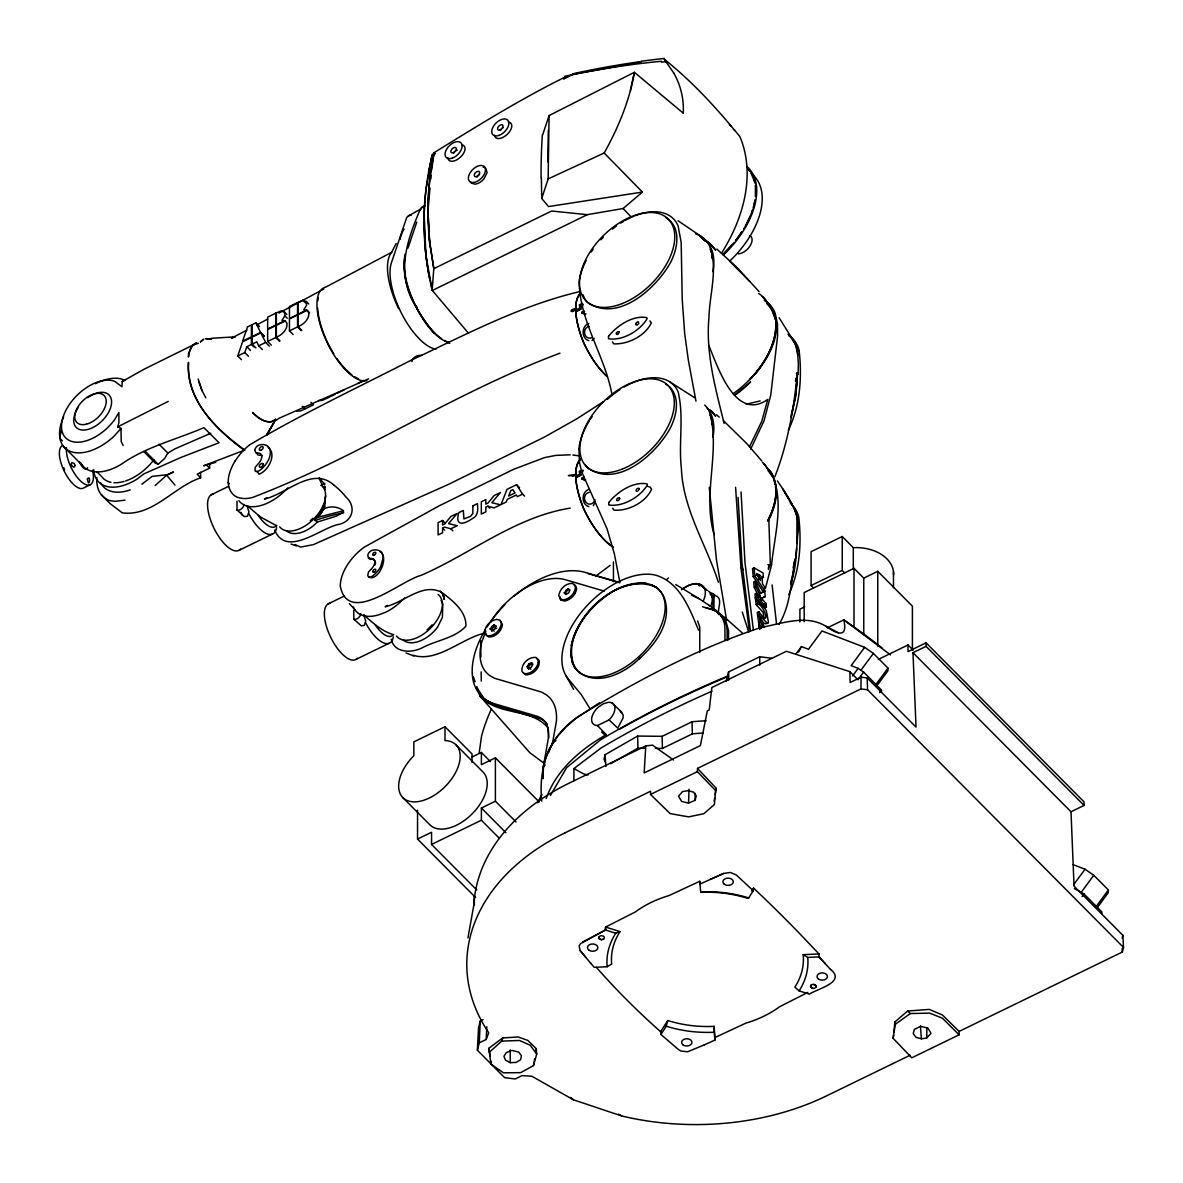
<?xml version="1.0" encoding="UTF-8"?>
<svg xmlns="http://www.w3.org/2000/svg" width="1183" height="1183" viewBox="0 0 1183 1183"><rect width="100%" height="100%" fill="white"/><g stroke="black" fill="none" stroke-linecap="round" stroke-linejoin="round"><path stroke-width="1.5" d="M452.882 530.842L450.841 528.786L444.586 527.1L442.605 528.062L442.605 532.779L438.08 534.967L438.08 522.664L442.605 520.49L444.645 522.546M442.605 520.49L442.605 525.001L444.719 523.98L450.841 516.498L457.229 513.407L448.579 523.596L457.229 525.71L450.841 528.786M741.061 491.995L744.994 562.694L753.364 629.814M548.173 178.884L604.173 153.006L642.428 192.075L548.483 206.567L541.725 198.463L548.173 178.884L549.075 115.579L634.369 72.311L683.242 113.154M573.873 780.824L573.932 768.58L600.934 748.07A945.882 661.8 0 0 1 711.959 691.227M704.358 1044.855L714.857 1040.123L714.133 1026.356A95.986 67.165 0 0 1 667.789 1020.515L660.602 1031.709L660.927 1034.489L678.451 1049.543L681.068 1051.066L687.634 1051.776L704.432 1044.826M751.723 890.976L753.586 888.093L763.212 897.276A1890.094 1322.402 0 0 1 797.815 931.686L819.006 953.942L818.976 956.884L830.584 969.528M580.897 309.221L576.816 311.218L575.781 310.242L575.825 306.515A53.486 21.812 64.1 0 1 577.718 297.391L580.335 293.34M580.897 475.196L576.816 477.193L575.781 476.217L575.825 472.49A53.398 21.767 64.1 0 1 577.718 463.352L580.335 459.315M565.075 832.802L650.635 791.19L650.502 794.444L670.169 813.608L688.639 816.876L703.855 813.697L714.384 804.544L715.597 790.584L697.379 771.641L697.512 768.388L860.943 688.935L861.076 677.179L867.198 677.948L916.026 727.101L912.98 652.705L926.067 646.347L926.067 642.827L908.012 651.611L908.012 644.972L878.333 659.404M468.542 333.325L432.165 290.279L425.939 255.277L424.179 214.227A556.735 397.725 -0.2 0 1 428.616 171.949L432.135 155.165L434.013 152.711C476.779 126.3 519.544 99.609 564.646 77.309M579.448 304.933L580.143 306.944L579.448 304.933L582.273 303.351M579.419 472.194L579.448 470.908L580.143 472.919L579.419 472.194L582.258 472.372M564.291 592.86L565.518 593.245L568.032 588.794L569.969 590.006L568.683 592.86L565.903 594.502L564.291 592.86L568.032 588.794M926.718 1037.979L931.006 1033.351L927.901 1028.086L920.611 1026.356L914.326 1029.373L913.261 1033.661L915.982 1037.328L921.35 1038.807L926.718 1037.979L926.925 1027.613M695.057 800.359L696.269 795.834L693.549 792.166L688.181 790.673L682.621 791.531L678.524 796.174L681.659 801.438L688.565 803.109L695.057 800.359L695.205 793.364M768.758 517.489L770.37 565.533M876.499 686.244L887.915 670.761L887.989 668.099L873.379 653.386L864.64 647.338L821.978 630.968L808.492 649.26L801.468 646.569L798.584 652.07M881.439 691.759L881.483 690.088L863.634 672.107L858.178 668.336L851.154 665.645L864.64 647.338M1101.846 913.631L1101.891 911.96L1084.027 893.993L1074.371 888.596M1073.099 864.64L1085.048 869.224L1093.772 875.272L1108.382 889.971L1108.308 892.647L1096.907 908.13M688.565 803.109L689.009 789.283M798.141 374.065L797.342 372.793L796.396 373.444L798.141 374.065L798.362 363.802L797.401 349.784L795.996 344.667A62.048 36.407 -44.8 0 0 788.07 334.375M548.306 130.352L547.847 162.041M590.731 963.287L580.158 950.585L579.108 945.986L580.365 943.797L605.474 930.001L605.578 927.073L635.389 911.93A98.928 69.206 0 0 1 669.031 895.575L699.7 881.305L700.04 884.026L723.745 873.409L730.488 872.492L736.344 875.006L753.275 890.725L748.647 897.927L747.094 898.193A95.986 67.165 0 0 0 700.75 892.366L699.7 881.305M796.898 543.485L796.913 516.38M541.696 801.172C538.309 766.85 549.075 735.93 578.546 716.351C636.129 681.186 696.876 648.639 761.142 627.419C781.963 623.648 805.845 614.199 825.601 626.073C837.46 634.532 847.96 638.347 843.775 619.862L827.316 627.862M582.628 942.038L605.474 930.001L605.578 927.073L620.025 931.612A95.986 67.165 0 0 0 611.685 964.041L607.16 966.733L594.221 967.339L590.642 963.184M325.576 497.082L325.621 495.825M713.911 610.177L714.044 594.857L715.02 595.463L713.319 593.925A8.784 5.161 -44.8 0 0 710.007 593.127M192.992 345.066L144.563 368.978L122.189 381.503L121.967 386.693L114.662 381.325A37.915 22.24 -44.8 0 0 70.625 402.738A37.915 22.24 -44.8 0 0 70.625 441.052A37.915 22.24 -44.8 0 0 114.662 419.64L118.877 412.556L118.906 422.568L117.723 426.856L121.006 428.438L121.213 441.614L123.165 445.547M910.171 1055.206L826.444 1095.916A228.984 160.208 0 0 1 621.696 1115.968L573.444 1099.806L531.862 1076.249L522.102 1075.598L515.167 1078.97L504.609 1077.639L477.385 1050.238L479.278 1042.844L486.228 1039.473L486.775 1026.711M479.278 1042.844L480.268 1020.944L483.034 1019.598M718.658 614.583C717.12 609.171 723.404 598.287 715.685 595.788M578.945 449.348L579.537 462.849L581.785 472.076L607.027 528.786L614.332 553.688L619.685 581.474M477.385 1050.238L478.538 1027.702L480.268 1020.944M797.579 374.39L795.375 397.384L790.776 417.244M673.511 759.959L652.513 745.157L645.77 745.896L644.173 772.913L700.395 745.586L707.33 710.835L709.209 709.918L711.87 687.53L786.414 651.271L849.867 671.633L857.512 679.323M419.758 210.574C406.39 241.539 396.379 273.362 414.42 304.208C422.686 319.558 432.52 336.918 449.732 343.247M700.75 892.366L700.78 891.908A100.511 70.315 0 0 1 748.647 897.927M796.529 548.513L795.641 558.406M797.238 380.645L795.656 396.231L791.575 415.144M248.962 512.121L247.01 505.585L260.452 516.956L276.778 525.873M365.754 621.297L363.802 614.761C372.157 622.524 383.174 632.21 393.821 634.665M893.978 1031.768L894.806 1022.008L907.598 1011.036L929.261 1009.395L942.378 1014.955L959.102 1031.413L959.102 1034.8L911.812 1057.794L893.047 1038.275L895.339 1024.256L894.806 1022.008M598.894 937.113L599.263 938.858L601.467 939.716L603.7 939.08L604.409 937.38A2.869 2.011 0 0 0 601.822 935.738A2.869 2.011 0 0 0 598.894 937.113L599.263 938.858L601.467 939.716M755.375 196.57L755.405 185.199M325.221 497.244C324.837 504.934 322.944 515.078 315.299 518.465L314.944 519.751L317.266 522.087L336.016 516.232L343.735 512.062M797.342 372.793C794.03 408.135 787.804 443.418 774.924 476.631M430.021 187.993L427.935 211.402L429.769 243.254L433.806 268.674L432.165 290.279L428.616 273.406A557.03 398.006 -0.2 0 1 425.229 248.149L424.046 223.143M430.878 178.899L431.233 175.261M431.751 169.805L434.013 152.711C427.728 183.646 426.309 215.617 430.213 246.951M815.989 987.036L815.619 985.276L813.416 984.433M257.11 452.793L257.569 454.849L262.375 455.603M594.236 338.353L592.032 340.541M640.461 657.556C624.373 674.192 592.432 689.408 574.509 667.404C561.57 640.225 586.014 610.65 606.968 595.315C622.495 583.189 654.051 574.228 664.151 597.519C672.802 621.031 655.929 644.217 638.997 658.975M795.508 381.34L795.863 378.176M753.275 890.725L753.586 888.093M325.266 500.971L324.172 508.808C330.161 505.644 338.087 506.561 343.454 510.731L317.724 517.37M794.813 564.528L795.434 559.929M479.115 753.379L481.585 735.93A156.57 91.86 -44.8 0 1 491.226 709.386M534.701 1058.874L533.503 1065.587L520.727 1072.641L503.47 1072.818L490.93 1064.094L488.786 1048.345L502.731 1037.949L518.124 1036.959L527.722 1040.36L536.224 1048.656L536.698 1054.053L533.503 1065.587M535.707 1052.057L536.224 1048.656M714.133 801.098L714.665 797.889M715.183 794.695L716.218 788.292L697.512 768.388M411.935 361.599L412.187 360.179A9.006 6.314 0 0 1 422.08 355.358M548.675 752.595L552.609 742.347L556.35 721.689A67.904 39.838 -44.8 0 0 555.345 708.055A64.858 38.048 -44.8 0 0 546.28 694.805L541.77 692.159L494.287 678.199L489.88 675.611A62.196 36.496 -44.8 0 1 481.658 642.295L485.873 631.086M435.403 153.553L432.135 155.165L426.072 188.91A555.921 397.177 -0.1 0 0 428.63 273.406M467.95 937.942L473.806 905.217A222.108 155.402 0 0 1 569.008 783.22L645.77 745.896M405.044 254.079C399.898 283.018 416.416 311.632 434.191 333.222M490.93 1064.094L491.433 1061.284M400.135 239.306L400.194 239.055A70.921 28.954 64 0 1 400.312 238.256M755.065 200.09L753.083 208.282M428.601 171.949L432.135 155.165M893.047 1038.275L893.697 1035.021M768.432 569.422L769.364 564.853L771.538 564.942L765.445 588.291M771.538 564.942C774.584 534.82 784.861 501.045 771.316 472.431A69.871 41.73 -43.2 0 0 768.078 469.015M325.221 489.259L324.172 486.139L325.517 487.145M630.421 90.559L634.369 72.311C629.519 100.821 618.236 127.882 604.173 153.006M792.166 577.304L793.527 571.463M531.566 662.791L531.803 663.959L527.189 666.724L528.402 668.691L527.189 666.724L529.067 663.678L531.566 662.791L532.882 664.018L531.271 667.242L528.49 668.306L530.93 669.194M706.133 720.802A159.247 111.424 0 0 0 692.04 721.793L662.155 736.329L637.652 736.063L605.09 754.695L604.025 759.235L605.415 762.325M374.922 565.134C376.667 561.866 373.961 557.873 370.235 559.426L369.037 558.568A9.775 5.116 -37.7 0 1 368.919 557.77M560.165 599.116L563.67 599.885C569.718 598.702 574.864 593.555 575.485 587.36L574.672 584.949L572.439 583.411C565.592 583.13 559.5 589.208 558.775 595.862L561.038 600.077L564.72 601.053C570.664 599.751 575.692 594.798 576.609 588.72L575.751 586.029L573.799 584.535M793.187 567.559L795.035 558.908C791.235 581.09 790.762 604.75 778.961 624.565M571.345 645.519C579.655 612.809 610.798 581.799 646.095 583.293M726.155 681.364L728.595 671.885L759.737 656.742L771.597 658.236M1122.135 938.178L1122.874 935.339L1074.046 886.171L1070.999 811.775L912.98 652.705M959.102 1031.413L1122.312 952.049L1123.51 947.435L1122.874 935.339M528.402 668.691L529.067 663.678M660.927 1034.489L666.236 1026.208L667.789 1020.515M715.597 790.584L716.218 788.292M790.865 581.74L791.723 578.783M790.717 584.047C796.263 568.18 796.396 551.204 797.741 534.627C801.453 514.014 788.1 497.097 777.408 480.919M768.344 568.106L769.364 564.853M546.191 798.466C556.276 769.97 580.661 749.15 606.317 734.673L597.445 725.563A14.226 8.34 -44.8 0 1 591.604 719.16A14.226 8.34 -44.8 0 1 598.332 707.123L603.286 703.841L608.21 702.318A14.226 8.34 -44.8 0 1 614.938 707.818A14.226 8.34 -44.8 0 1 609.097 719.9L597.445 725.563M489.363 1052.249L501.71 1041.099L502.731 1037.949M542.657 134.847L549.075 115.579M408.002 248.031L416.771 222.093M241.45 359.706L237.753 355.994L242.604 341.739L251.432 337.451L251.461 344.445L253.916 346.93M237.753 355.994L244.792 352.564L246.803 346.708L251.461 344.445M751.782 212.319L752.595 209.997M401.333 234.663L402.797 231.291M486.228 1039.473L488.727 1032.759A228.866 160.134 0 0 1 565.104 832.832M544.742 762.843L543.426 766.259L547.98 740.277A44.732 26.248 -44.8 0 0 536.417 716.04L494.701 703.826A82.322 48.296 -44.8 0 1 485.207 629.918M750.214 216.193L745.822 225.317M491.433 626.413L496.328 626.325L493.858 624.861L493.829 626.413L491.344 629.312L491.758 631.219L494.509 628.927L495.795 626.088L493.858 624.861L490.117 628.927L494.287 631.13M788.307 430.257C800.211 405.784 802.133 377.436 799.146 350.745M788.78 594.62C799.93 570.694 801.675 543.189 798.791 517.282A61.176 35.963 -44.6 0 0 791.693 504.845M768.004 520.461C773.283 509.932 776.965 498.102 775.501 486.213M750.658 449.156L764.026 420.808L770.769 395.033L777.615 335.898L777.482 324.172L775.22 313.436A69.886 41.73 -43.2 0 0 765.564 301.103M768.299 520.801C773.963 510.124 777.719 497.821 775.841 485.651M749.431 446.849L761.778 421.296L767.782 399.44C735.382 422.168 717.711 366.789 708.735 345.199M398.553 308.467A54.344 22.152 64.1 0 1 391.632 252.334L396.157 243.491M595.315 502.213L593.319 505.629M267.24 434.383L274.338 421.769L266.53 435.226M766.776 623.426C763.626 625.851 760.565 617.023 757.712 616.077L757.209 612.41L758.791 611.641C771.301 629.4 764.795 605.696 757.8 603.892L757.357 600.195L755.774 600.964L754.976 594.029L756.543 593.274L760.048 596.957L758.48 597.711M721.571 253.118C742.968 219.136 756.1 175.35 739.922 136.651C717.016 108.54 692.617 81.79 664.166 59.15L673.866 73.169M266.693 434.945L275.772 419.329M550.465 795.42L566.642 767.634L600.683 739.73A946.282 662.081 0 0 1 728.314 675.774M210.825 433.244L174.64 449.008L167.838 453.089L164.6 458.531L158.138 464.283L155.091 462.967L143.72 451.536M766.747 303.587C788.928 326.242 768.107 361.392 749.83 379.61C764.218 364.438 776.359 344.578 775.767 322.989M284.423 312.046L284.822 315.802L281.938 320.416L284.837 320.652L276.334 324.778L276.334 312.904L280.977 310.966L284.423 312.046L286.863 314.501M403.211 230.552L404.157 229.132M707.523 590.613L700.676 584.535L699.73 585.836L698.621 585.422L699.582 584.121L706.428 590.184M795.804 654.243L801.468 646.569M852.514 676.011L858.178 668.336M860.928 670.273L873.379 653.386M857.971 679.796L863.634 672.107M875.538 684.987L887.989 668.099M879.605 692.646L881.483 690.088M1073.632 884.707L1085.048 869.224M1081.321 892.159L1093.772 875.272M1082.149 896.551L1084.027 893.993M1095.931 906.858L1108.382 889.971M711.604 596.173L713.319 593.925M711.989 597.533L714.281 594.546M215.75 462.316L203.713 465.762L244.289 450.22C216.045 429.606 186.263 400.135 188.511 362.353C185.435 400.416 216.829 429.769 244.822 450.191M754.724 374.449L760.462 367.381M811.183 985.069L810.459 986.681L813.002 988.396A2.854 1.996 0 0 0 815.738 987.421A2.854 1.996 0 0 0 815.619 985.276M733.83 242.855L722.857 254.537M572.291 311.706L576.801 309.251L575.722 308.172A54.152 22.078 64.1 0 1 580.365 293.118M121.006 428.438L113.982 436.305A45.605 26.751 -44.8 0 1 70.507 451.462A45.605 26.751 -44.8 0 1 63.616 416.978M174.966 485.104L166.729 475.241L173.457 471.973L167.187 474.738L155.15 485.518M559.943 353.199C453.695 392.8 358.553 457.17 252.541 497.466A39.63 23.276 -44.9 0 1 239.35 497.836C230.478 496.017 227.195 485.577 228.423 478.494A39.571 23.216 -44.8 0 1 231.972 466.827A39.483 23.142 -44.8 0 1 235.24 460.867M275.609 419.211C268.186 426.22 258.027 417.939 252.571 412.438C259.092 419.788 270.168 425.776 278.981 418.294L368.564 378.841M642.428 192.075L623.071 208.533L587.256 214.67L551.603 211.018L433.806 268.674L429.385 239.705L427.935 210.633A554.842 396.29 0.9 0 1 434.131 152.725M667.108 579.108L668.454 577.94M610.132 565.356L596.099 575.899M141.901 484.202L152.045 476.394L167.187 474.738M249.672 444.823C301.517 414.139 356.275 388.29 409.939 360.83C465.008 335.026 519.529 305.879 579.005 291.772M273.391 421L275.121 419.728M196.615 342.819L192.178 345.998L188.467 353.776L188.452 356.985L189.31 352.164A53.205 21.693 64.1 0 1 195.727 343.174M895.339 1024.256L910.319 1013.55L929.675 1013.121L942.407 1018.208L959.102 1034.8M734.406 395.092L750.614 381.858A68.865 40.399 -44.8 0 1 736.477 394.22M603.537 401.599L576.579 418.974L544.417 437.074L448.475 484.394L313.391 544.638L300.6 547.078L295.025 544.55M321.066 485.385L324.793 483.329M599.426 702.865L576.121 718.258L566.258 726.761L557.149 736.728L548.897 749.519L544.698 760.181L542.938 769.896L542.879 778.71L543.544 765.859L545.2 765.061M610.635 763.73L637.948 748.174L644.927 748.248M584.387 480.357C587.877 478.642 582.997 482.102 584.121 478.302L582.213 479.396L582.051 478.065L583.973 476.971M582.524 312.563L584.55 311.587L583.973 310.996L582.051 312.09L582.213 313.421L584.121 312.327L584.55 314.545L585.955 313.865M408.519 215.883L421.444 208.652M575.781 310.242L580.957 307.343L581.016 308.748L575.825 311.661A53.486 21.812 64.1 0 0 583.899 343.055A53.442 21.797 64.1 0 0 606.953 376.371M575.781 476.217L580.957 473.318L581.016 474.723L575.825 477.636A53.486 21.812 64.1 0 0 583.899 509.03A53.457 21.797 64.1 0 0 607.53 542.864L613.149 547.182M683.36 588.409L689.127 585.201L694.732 583.722L699.582 584.121A21.59 12.658 -44.8 0 0 681.512 589.799M246.907 330.175L231.454 338.161L235.24 336.83L210.988 338.323M256.519 325.044L267.728 319.055M278.937 313.051L323.787 289.066M267.062 497.629L264.401 499.034C286.39 494.331 311.913 465.984 333.517 484.749M391.632 252.334L325.488 287.232A51.268 20.91 64.1 0 0 325.488 339.033A51.268 20.91 64.1 0 0 366.863 380.675M276.334 337.229C281.865 334.922 287.395 330.013 287.07 323.536L285.31 320.948L276.334 325.325L276.334 337.229L280.031 340.941M298.131 326.626C303.676 324.334 309.059 319.454 308.911 313.022L307.136 310.33L298.131 314.708L298.131 326.626L301.828 330.338M563.788 78.817L572.616 74.307L641.334 61.974M563.788 78.832L572.616 74.307M807.826 992.404L779.493 1006.792A98.928 69.206 0 0 1 745.867 1023.132L715.183 1037.417L714.857 1040.108L714.133 1026.356M168.223 401.407L117.723 426.856M588.809 323.447C581.371 325.813 581.119 338.442 588.823 340.674M588.809 489.422C581.371 491.788 581.119 504.416 588.823 506.649M60.022 438.449L60.762 430.508L60.022 438.449L62.344 440.786M432.268 290.515L587.256 214.67M272.194 534.154L239.084 550.287M388.985 643.33L355.876 659.463M264.415 336.519L260.807 332.881L252.127 337.111L252.127 344.105L255.824 347.817M200.607 472.313L200.607 477.843C173.694 486.79 152.858 516.734 122.337 512.875L110.3 503.751L101.472 494.878M211.328 494.745L228.659 486.302M572.72 475.995L575.988 474.413L568.372 475.596L575.988 475.773L575.988 474.413M328.12 603.921L344.031 596.173M764.425 627.005L759.456 616.594L757.889 617.363L759.634 629.164M759.678 629.371L758.628 622.524L760.211 621.755L759.456 616.594M259.55 326.567L255.868 322.855L252.127 324.674L252.127 336.534L260.556 332.438L264.164 336.076M252.127 344.105L256.815 341.828L258.663 345.82L262.345 349.547M258.663 345.82L265.672 342.419L269.354 346.131M267.654 341.458L275.757 337.51L275.757 325.606L267.654 329.554L267.654 341.458L271.351 345.17M289.451 330.856L297.554 326.907L297.554 314.989L289.451 318.937L289.451 330.856L293.147 334.567M90.115 484.823L83.106 488.224A23.704 9.671 64.1 0 1 64.03 470.73A23.704 9.671 64.1 0 1 62.669 445.473M327.099 398.183L335.188 394.25M337.17 393.288L344.194 389.872M358.065 383.129L363.684 380.394M209.657 464.209L209.657 468.113L197.206 474.176L200.607 477.843M580.143 305.628L583.101 304.194M580.143 471.603L583.101 470.169M761.867 578.088L763.434 577.334L763.065 572.986L754.059 567.884L752.506 568.639L753.201 576.535L763.109 591.559L760.447 593.363M753.201 576.535L754.769 575.781L754.059 567.884M444.985 726.732L413.843 741.874L413.843 755.715A37.457 21.974 -44.8 0 0 405.902 799.9A37.457 21.974 -44.8 0 0 452.926 777.039A37.457 21.974 -44.8 0 0 444.985 740.573L444.985 726.732L472.047 753.97L472.047 762.414M756.218 574.849L758.377 576.077L759.93 575.308L760.403 580.587L756.691 573.474L759.93 575.308M893.564 575.042A37.457 26.203 0 0 0 853.298 547.67L842.237 536.535L811.094 551.692L811.094 585.555L813.52 588.01M755.272 581.223L753.719 581.977L754.251 587.241L758.288 595.981L759.841 595.212L755.819 586.487L755.272 581.223L760.654 593.26L764.706 591.293L765.253 596.572L760.639 598.583L765.253 596.572M754.251 587.241L755.819 586.487M763.109 591.559L764.662 590.805L764.248 586.487L762.532 583.84L761.867 576.417L763.434 577.334M763.153 592.062L764.706 591.293M764.248 618.65L763.094 612.395L756.218 604.661L755.405 597.726L756.987 596.957L756.543 593.274M760.832 600.225L762.384 599.456L762.207 597.814M756.218 604.661L757.8 603.892M764.425 604.099L765.978 603.345L762.384 599.456M765.978 603.345L766.407 607.042L764.839 607.811L755.405 597.726M811.094 585.555L842.237 570.413L842.237 536.535M863.753 634.739L863.753 578.132L854.008 568.328L804.174 592.55L804.174 621.77M757.712 616.077L759.279 615.308L758.791 611.641M472.047 757.016L481.392 752.477L490.413 761.556M804.573 606.909L799.9 609.171L799.9 621.962M863.753 578.132L877.771 571.315L912.404 606.169L912.404 649.999M539.271 802.015L495.396 757.845L481.392 764.662L481.392 752.477M552.609 742.347L555.921 740.735M475.61 897.527L417.54 839.072L431.558 832.255L431.558 844.44L476.719 889.912M499.448 838.407L481.392 820.218L481.392 808.019L495.396 801.202L495.396 757.845M431.558 844.44L481.392 820.218M655.412 748.366L662.406 748.44L692.351 733.874A158.404 110.832 0 0 1 703.308 733.046M861.076 677.179L850.133 682.502L849.867 671.633M650.502 794.444L697.379 771.641M602.694 939.568L603.7 939.08M1070.999 811.775L1084.072 805.416L1084.072 801.897L926.067 642.827M519.529 487.692L516.572 484.719L507.049 489.318L501.06 504.505L506.28 501.991L507.344 499.315L516.291 494.997L517.341 496.638L522.561 494.124L524.527 496.106M487.825 506.191L485.829 507.152L485.829 511.869L481.318 514.058L481.318 501.769L485.829 499.581L485.829 504.091L487.958 503.071L494.08 495.588L500.468 492.512L491.817 502.701L500.468 504.801L494.08 507.891L487.825 506.191L489.836 508.202M326.508 398.464L322.323 400.372L318.464 400.549M710.229 879.413L723.7 873.424M122.189 381.503L124.925 380.305L123.461 379.639A45.605 26.751 -44.8 0 0 95.498 383.706M484.616 633.127C461.503 638.376 437.207 662.953 413.03 655.205M575.722 308.172L571.478 309.976L571.005 311.262L575.722 309.532L576.801 310.611M302.937 300.334L298.131 302.301L298.131 314.19L306.619 310.064L303.735 309.813L306.574 305.391L306.308 301.561L302.937 300.334L305.406 302.818M605.474 930.001L615.766 933.239L620.025 931.612M193.908 344.756L198.404 343.233M494.509 628.927L496.771 628.188M746.266 404.231L760.211 400.919M125.058 500.158L114.943 501.341L109.442 500.542A52.806 30.98 -44.8 0 1 96.843 477.444M661.386 62.152L665.925 61.723M570.206 508.143C515.684 516.749 470.878 553.733 421 575.396C400.904 580.335 348.157 626.739 340.275 585.984A39.409 23.128 -44.8 0 1 364.349 547.078L439.396 505.733L513.599 469.311L544.55 457.599L555.98 455.366L570.176 454.804M296.652 411.152L300.526 410.959L304.711 409.067L302.257 406.597M830.466 969.38C846.762 982.186 816.566 989.032 809.409 994.134L799.116 990.896L794.858 987.095A95.986 67.165 0 0 0 803.198 954.681L819.006 953.942M803.198 954.681L807.723 957.417L818.976 956.884L825.231 963.657M510.257 1062.674L516.069 1062.423L520.579 1059.761L521.452 1055.754L518.745 1052.086L512.017 1050.445L506.309 1052.589L503.928 1056.315L505.585 1060.219L510.257 1062.674L510.213 1049.912M501.71 1041.099L519.5 1040.493L530.25 1045.24L536.698 1054.053M565.607 590.347L568.003 590.347M767.871 564.675L771.346 564.705M211.668 338.929L205.398 338.663L211.328 338.915M582.79 304.977L582.036 304.948L582.775 305.865M582.79 470.952L582.036 470.923L582.775 471.84M579.419 306.22L582.258 306.397M572.927 455.011L578.443 455.766M860.943 688.935L867.538 689.763L1123.51 947.435M606.317 734.673L604.202 734.392L601.57 731.981M811.849 988.145L813.15 988.411M587.744 573.489L619.404 582.642M705.586 607.574L714.384 610.117L724.839 617.511L742.673 633.289M500.158 620.38L496.623 619.36C490.146 620.572 483.965 626.65 484.897 633.585L487.396 635.848C494.302 636.395 500.305 630.228 501.355 623.692L500.158 620.38L502.405 624.506C501.681 631.16 495.603 637.208 488.771 636.972L486.538 635.478L485.681 633.112M619.981 582.613L584.875 572.335A82.322 48.296 -44.8 0 0 514.058 596.202M702.48 606.761L711.264 609.334A50.085 29.383 -44.8 0 1 724.957 629.326L724.957 640.136M604.217 591.116L565.193 579.685A62.196 36.496 -44.8 0 0 490.516 622.154M496.86 706L484.512 699.197A82.322 48.296 -44.8 0 0 496.86 706L538.576 718.214A44.732 26.248 -44.8 0 1 547.492 724.425M647.707 486.376L650.147 487.145L651.596 489.171C645.888 502.302 628.188 511.322 614.021 510.154L612.676 508.158M490.117 628.927L491.344 629.312M413.887 656.062L406.05 652.957M291.122 544.047L296.415 545.954M691.537 595.241L699.508 598.938L710.658 606.406A22.181 13.013 -44.8 0 0 708.661 591.249M710.332 594.546L713.733 597.119L712.831 596.424L713.009 608.787L714.399 609.984M379.684 551.396C389.754 556.956 378.53 581.045 369.214 577.334A9.76 6.654 -46.2 0 1 369.066 576.653M268.127 447.322C277.384 454.331 267.935 471.292 259.018 474.191L257.036 471.1M825.601 626.073L838.348 632.683M651.286 584.668L655.781 587.005A57.553 33.775 -44.8 0 1 644.469 651.108A57.553 33.775 -44.8 0 1 577.674 671.16L572.247 662.864L570.65 651.803M573.932 768.58L581.814 772.928A15.024 10.514 0 0 0 588.069 774.983M618.502 1114.135L621.696 1115.968M675.789 584.565L699.227 598.687M236.999 501.208L236.999 509.991L244.452 516.66L247.587 516.172L248.504 512.993A31.054 12.658 64.1 0 0 276.571 527.722M670.332 382.213L694.51 397.636M711.382 607.175L715.271 609.674A83.446 48.947 -44.8 0 1 718.436 613.829M656.683 587.685C617.023 567.825 556.054 628.543 575.175 668.351M678.051 220.777L701.667 236.792M708.868 605.252L710.658 606.406M620.321 711.427L623.116 714.783L623.071 718.051L617.748 728.107L609.097 719.9M476.749 686.554L480.076 696.225C497.88 716.129 531.404 707.715 547.818 727.649L548.631 737.748M544.224 763.39L529.821 752.699L480.076 696.225M881.986 647.87L873.084 640.979A878.082 586.576 -2.3 0 0 843.775 619.862L890.503 654.894M729.275 124.792L731.39 126.507M701.356 237.724L705.127 240.874L701.696 237.872M587.936 468.128C618.177 488.727 656.284 453.74 670.362 428.039A57.553 33.789 -44.8 0 0 665.689 384.076M714.192 608.979L717.697 611.966A184.252 108.097 -44.8 0 1 720.965 615.19M570.694 1097.454L573.444 1099.806M649.911 320.948L651.33 322.885C645.297 335.809 627.848 344.637 613.696 343.839L612.41 341.917M716.499 414.76L719.264 417.126M716.839 249.066L737.157 267.683L759.102 291.624M741.253 567.751L743.442 569.659M536.609 658.369L539.197 660.632C540.232 668.084 532.912 675.049 525.651 674.872L523.049 672.609M322.589 486.331L323.891 487.5M723.434 420.69L746.724 443.521L761.896 461.03M710.022 409.732L715.567 416.135M907.598 1011.036L910.319 1013.55M206.256 464.83L209.657 468.113M612.217 703.042L621.888 712.447M284.822 315.802L287.292 318.257M307.136 310.33L309.562 312.77M729.453 261.014L749.83 281.524M926.067 646.347L1084.072 805.416M842.237 570.413L844.662 572.868M584.55 314.545L584.121 312.327M908.012 644.972L913.187 650.177M584.121 478.302L584.55 480.52M297.554 326.907L301.236 330.634M275.757 337.51L279.439 341.222M442.605 528.062L444.645 530.117M310.937 402.368L313.391 404.852L305.303 408.786L302.833 406.301M246.803 346.708L250.5 350.419M244.792 352.564L248.474 356.29M353.791 610.384L353.791 619.182L361.288 625.851L364.379 625.363L365.296 622.169A31.054 12.658 64.1 0 0 393.348 636.912M159.01 444.187L167.838 453.089M456.135 744.979L483.196 772.218A37.457 21.974 -44.8 0 1 471.81 814.2A37.457 21.974 -44.8 0 1 429.887 824.832L402.826 797.593M495.396 801.202L516.054 821.993M145.509 451.581L158.138 464.283M481.392 808.019L505.91 832.699M97.05 471.943L101.871 476.808A39.823 23.364 -44.8 0 0 110.951 482.294M63.616 446.553L82.559 465.629M306.308 301.561L308.763 304.016M623.071 208.533L630.761 216.474M759.279 615.308L767.516 623.441A6.521 2.011 61.5 0 0 768.329 621.43L766.362 611.034A5.176 1.656 61.8 0 0 764.129 607.411L757.357 600.195M756.987 596.957L766.407 607.042M767.959 470.523L772.765 476.645M349.355 603.611L354.87 609.689M763.612 463.425L767.516 468.438L765.209 465.2A69.886 40.725 -48.8 0 0 762.458 462.435M711.648 411.107L713.748 413.503A73.213 43.032 -44.2 0 1 715.508 416.179M228.215 482.56L229.325 483.877M748.543 169.657L749.564 170.884M580.173 950.614L585.851 957.505M319.188 477.562L324.837 484.572M441.037 600.165L442.826 604.099L442.412 617.334L437.533 627.182A27.49 16.621 -45.8 0 1 403.255 640.062M440.283 590.997L442.368 593.762M715.567 250.16L710.022 243.757A69.871 41.094 -40.5 0 0 705.053 240.711M790.274 502.731L791.486 504.535M793.349 506.812L782.85 489.067L795.42 510.331M779.109 317.724L791.915 338.308M754.769 575.781L764.662 590.805M477.444 688.58L483.492 697.674M516.572 484.719L522.561 494.124M790.658 336.785L797.993 348.719M770.429 473.363L772.81 477.252M574.317 591.988L575.175 593.437M205.842 397.828L202.027 390.627L198.153 378.944M750.791 172.6L754.754 182.108M810.947 987.554L810.532 985.868A2.854 1.996 0 0 1 814.717 984.7M565.578 674.916L573.592 689.349M590.406 709.356L581.311 694.687L568.461 679.116A69.738 40.917 -44.8 0 1 582.347 611.005A69.738 40.917 -44.8 0 1 654.199 574.82C679.426 580.986 689.674 608.713 698.562 630.243M697.63 620.957L699.759 627.064L699.759 652.572M260.807 332.881L265.672 342.419M319.351 479.026L321.924 484.172M794.207 508.542L796.47 514.679M758.628 622.524L761.468 628.277M760.211 621.755L763.035 627.508M255.868 322.855L260.556 332.438M724.129 423.351C715.567 388.778 705.645 353.554 708.942 317.562C709.578 293.665 718.48 268.245 709.327 245.147A69.753 40.163 -46.4 0 0 695.826 233.938M773.401 478.139L775.457 484.143M795.996 344.667L797.446 348.098M710.303 414.849L711.53 418.161M559.825 596.676L561.038 600.077M274.663 530.028C286.123 557.725 319.972 528.668 337.525 524.661C352.15 522.442 357.222 507.152 345.924 497.023A68.51 39.394 16.9 0 0 333.473 484.779M198.981 382.079L202.027 390.627M710.406 248.933L711.515 252.142M742.244 612.025L748.75 632.033M391.233 639.219C394.323 653.637 412.512 653.149 422.923 647.426C436.956 640.136 455.115 638.11 465.925 626.132C466.442 611.33 452.749 600.698 442.043 592.579C422.834 581.903 403.64 602.827 385.14 606.79A41.213 23.409 -43.9 0 0 387.373 605.43M473.407 676.898L475.078 681.719M718.392 582.228C706.133 544.357 683.064 509.474 681.408 468.645C678.421 443.196 684.158 417.111 678.17 392.017A61.886 36.303 -44.8 0 0 667.552 380.586A61.708 36.2 -44.8 0 0 624.21 386.989M611.729 393.274C604.454 355.24 579.448 320.726 579.138 281.598A61.827 36.289 -44.8 0 1 586.132 260.541M710.318 415.351L711.16 418.309M724.839 617.511L728.551 630.805L728.551 639.826M323.891 507.625L324.172 508.808M443.255 595.153L444.261 599.323L442.93 593.762L444.261 599.323M774.421 481.437L775.146 484.616M775.323 319.41L772.011 309.813A68.037 39.911 -44.8 0 0 770.562 307.565M714.133 534.553C701.933 494.006 721.083 451.152 709.342 411.137A69.738 40.148 -46.4 0 0 704.669 405.118M711.841 419.64L712.462 422.597M710.983 248.741L713.157 259.432M488.786 1048.345L490.442 1056.434M695.974 401.155L688.358 360.238L684.706 333.739L682.221 299.373L681.171 242.441L678.125 225.938A61.915 36.318 -44.8 0 0 667.67 214.655A61.723 36.215 -44.8 0 0 638.021 214.685A61.827 36.289 -44.8 0 0 635.167 215.72M726.613 620.04L716.395 559.441L709.282 487.366M428.616 273.48L429.621 278.759M749.49 631.426L741.031 568.579L735.589 487.307M750.362 630.391L741.978 562.812L738.059 497.422M797.919 355.447L795.375 344.238A61.605 36.141 -44.8 0 0 792.595 339.388M776.566 624.077L772.07 584.934M712.255 255.484L712.698 259.092M711.634 253.975L712.21 258.604M582.213 313.421L582.051 312.09M582.213 479.396L582.051 478.065M759.841 595.212L760.048 596.957M758.377 576.077L758.687 579.581M920.478 1025.957L921.35 1038.807M605.09 754.695L605.873 766.51M1122.164 948.5L1122.312 952.049M867.198 677.948L867.538 689.763M692.04 721.793L692.351 733.874M637.652 736.063L637.948 748.174M662.155 736.329L662.406 748.44M541.37 178.367L541.71 197.827M480.638 640.624L480.904 657.186M481.141 671.914L481.289 681.127M613.415 561.895L613.489 581.622M893.476 571.685L893.476 587.729M877.771 571.315L877.771 646.184M854.008 568.328L854.008 626.753M853.298 547.67L853.298 569.067M759.737 656.742L759.737 665.216M728.595 671.885L728.595 680.358M727.116 640.521L727.116 631.5A50.085 29.383 -44.8 0 0 720.831 615.544M474.353 895.827L474.353 904.862M417.54 810.163L417.54 839.072M700.676 584.535A21.59 12.658 -44.8 0 1 703.116 601.26M721.985 616.313A184.252 108.097 -44.8 0 1 723.966 618.635M767.102 468.424A69.383 40.71 -44.8 0 1 767.545 521.008M707.168 408.091A69.383 40.71 -44.8 0 1 712.935 437.399M594.931 499.522A5.915 5.279 -88.4 0 1 589.164 504.121A5.915 5.279 -88.4 0 1 584.506 498.191A5.915 5.279 -88.4 0 1 589.311 492.365M358.597 378.752A50.174 20.451 64.1 0 1 354.649 376.726M351.839 374.789A50.174 20.451 64.1 0 1 336.948 358.612M333.754 353.747A50.174 20.451 64.1 0 1 317.621 307.935M317.769 300.852A50.174 20.451 64.1 0 1 318.257 297.879M80.695 462.79A45.605 26.751 -44.8 0 0 121.775 463.943C146.293 446.701 176.563 439.47 203.905 427.654L219.047 442.738L180.895 457.481L143.808 473.91L136.932 479.189A45.605 26.751 -44.8 0 1 93.679 469.769M130.189 489.91A45.605 26.751 -44.8 0 1 100.821 483.048M87.749 397.651A23.069 13.531 -44.8 0 1 111.557 402.959A23.069 13.531 -44.8 0 1 85.634 429.902A23.069 13.531 -44.8 0 1 78.167 407.603M153.908 459.758A39.823 23.364 -44.8 0 1 125.62 480.934M124.067 481.422A39.823 23.364 -44.8 0 1 113.908 482.694M64.607 469.725A2.543 1.035 64.1 0 1 63.823 467.714M92.57 470.272A23.704 9.671 64.1 0 1 81.346 481.732A23.704 9.671 64.1 0 1 66.499 447.558M87.586 467.684A8.059 3.283 64.1 0 1 84.126 468.527A8.059 3.283 64.1 0 1 79.498 461.858M750.037 235.713A11.534 6.758 -44.8 0 1 750.037 245.975A11.534 6.758 -44.8 0 1 738.517 253.857M453.754 153.228A3.312 1.952 -44.8 0 1 457.289 150.182M477.119 177.066A3.312 1.952 -44.8 0 1 479.647 174.345M449.451 342.523A52.422 21.383 64.1 0 1 444.438 340.453M441.614 338.708A52.422 21.383 64.1 0 1 404.911 257.776M435.906 349.192A51.475 20.998 64.1 0 1 401.85 313.983A51.475 20.998 64.1 0 1 391.381 262.863L406.582 217.923A27.12 11.061 64.1 0 1 411.166 215.217M419.802 210.633A29.427 11.993 64.1 0 1 424.919 205.96M423.218 207.676A28.008 11.416 64.1 0 1 424.179 207.321M400.534 237.28A70.921 28.954 64 0 1 401.303 234.633M416.904 307.166A70.507 28.747 64.1 0 1 416.076 305.613M747.804 168.858A74.425 43.667 -44.8 0 1 749.889 171.328M754.325 180.304A74.425 43.667 -44.8 0 1 755.065 183.261M755.715 187.993A74.425 43.667 -44.8 0 1 755.715 194.722M755.065 200.09A74.425 43.667 -44.8 0 1 754.325 203.757M752.462 210.337A74.425 43.667 -44.8 0 1 743.663 229.058M732.055 244.955A74.425 43.667 -44.8 0 1 723.168 254.241M747.064 166.626A75.535 44.318 -44.8 0 1 723.345 254.966M733.371 129.465A11.475 6.728 -44.8 0 1 735.412 131.121M751.442 173.738A73.79 43.298 -44.8 0 1 729.615 261.147M508.32 122.13A10.455 5.678 -42.8 0 1 507.241 134.344A10.455 5.678 -42.8 0 1 494.627 135.158M483.152 167.232A11.165 6.373 -44.3 0 1 485.592 167.956L487.13 172.526L484.054 178.707A10.44 6.078 -44.6 0 1 479.426 182.655L478.139 183.291A11.12 6.477 -44.6 0 1 474.886 184.164L471.204 183.04A11.135 6.447 -43.7 0 1 470.39 181.768M461.607 144.844A10.455 5.708 -42.8 0 1 460.527 157.088A10.455 5.708 -42.8 0 1 447.899 157.871M673.837 73.183A150.285 103.897 -20.4 0 1 683.286 113.154M641.408 61.25A633.94 436.542 -21.4 0 1 664.269 58.425M564.587 76.377A615.426 425.717 -20.4 0 1 661.534 61.235M572.587 73.849A634.916 437.311 -21.4 0 1 641.378 61.516M541.06 177.79A427.921 104.562 76.8 0 1 542.361 134.788M500.468 130.514A3.312 1.952 -44.8 0 1 502.997 127.779M619.256 729.408A948.175 660.794 -0.2 0 1 728.684 676.218M483.27 698A82.322 48.296 -44.8 0 1 476.793 687.589M537.6 802.813A31.364 18.396 -44.8 0 1 541.977 794.695M487.012 626.99A82.322 48.296 -44.8 0 1 504.801 604.764M242.426 515.463A31.054 12.658 64.1 0 1 240.918 512.313M243.92 504.505A4.747 2.78 -44.8 0 1 241.332 508.956A4.747 2.78 -44.8 0 1 236.999 509.991M321.229 485.193A29.501 17.316 -44.8 0 1 313.717 519.026A29.501 17.316 -44.8 0 1 279.676 526.864M276.541 525.4A25.597 10.44 64.1 0 1 258.308 515.477M312.904 518.228A27.49 16.133 -44.8 0 1 310.301 520.638M240.578 549.06A31.054 12.658 64.1 0 1 214.241 528.771A31.054 12.658 64.1 0 1 213.117 494.095M235.21 460.912A39.63 23.276 -44.9 0 1 249.598 444.838M575.722 309.532A54.152 22.078 64.1 0 0 583.811 343.085L585.984 347.551A54.167 22.093 64.1 0 0 607.175 376.623M317.266 522.087A27.505 16.636 -45.8 0 1 286.449 530.871M314.826 520.579A223.587 135.927 -45.8 0 1 343.528 512.801M324.822 506.147A29.501 17.316 -44.8 0 1 317.576 517.696M324.246 503.721A27.49 16.133 -44.8 0 1 315.299 518.479M287.794 487.854A40.059 23.497 -44.8 0 1 238.892 500.675M764.292 300.349A69.383 40.71 -44.8 0 1 733.149 393.717M699.892 236.437A69.383 40.71 -44.8 0 1 712.891 271.617M762.458 296.475A69.886 40.651 -48.5 0 1 765.224 299.21L767.516 302.464L761.275 295.336A83.357 48.444 -47.9 0 0 758.658 293.561M715.508 250.204A73.213 43.032 -44.2 0 0 713.719 247.543L709.282 242.988A83.357 49.139 -41.2 0 0 703.781 239.469M591.87 337.687A5.915 5.279 -88.4 0 1 584.668 333.754A5.915 5.279 -88.4 0 1 589.311 326.39M666.029 217.79A58.041 34.07 -44.7 0 1 676.883 238.818A58.026 34.041 -44.8 0 1 670.865 261.887C656.757 287.898 618.014 323.477 587.522 302.404A58.041 34.07 -44.7 0 1 583.012 294.744M591.219 251.994A61.827 36.289 -44.8 0 1 593.186 249.184M600.89 239.809A61.827 36.289 -44.8 0 1 603.33 237.265M612.454 229.073A61.827 36.289 -44.8 0 1 616.565 225.953M620.794 223.084A61.827 36.289 -44.8 0 1 623.663 221.325M625.112 220.496A61.827 36.289 -44.8 0 1 633.733 216.297M710.318 249.376A71.128 40.961 -46.3 0 1 711.264 252.393M789.061 336.016A61.827 36.333 -44.6 0 1 799.161 350.745M807.723 957.417A100.511 70.315 0 0 1 799.116 990.896M714.103 1032.241A100.511 70.315 0 0 1 666.236 1026.208M607.16 966.733A100.511 70.315 0 0 1 615.766 933.239M660.602 1031.709A947.879 663.19 0 0 1 596.439 967.428M587.862 468.024A57.553 33.789 -44.8 0 1 585.26 464.549M578.857 449.481A61.886 36.303 -44.8 0 1 589.267 420.956M590.184 419.507A61.886 36.303 -44.8 0 1 592.121 416.638M607.352 399.381A61.886 36.303 -44.8 0 1 619.818 389.71M711.545 419.817A70.669 40.71 -46.4 0 1 712.151 424.623M353.377 606.849A40.577 23.808 -44.8 0 0 379.669 614.495L386.131 612.055A41.006 24.059 -44.8 0 0 404.482 597.977M575.722 475.492A54.152 22.078 64.1 0 0 583.811 509.074A54.152 22.078 64.1 0 0 613.267 547.33M575.722 474.146A54.152 22.078 64.1 0 1 580.365 459.093M360.711 613.681A4.747 2.78 -44.8 0 1 358.109 618.147A4.747 2.78 -44.8 0 1 353.791 619.182M438.021 594.384A29.501 17.316 -44.8 0 1 430.508 628.217A29.501 17.316 -44.8 0 1 396.468 636.04M393.333 634.576A25.597 10.44 64.1 0 1 375.1 624.668M432.106 624.801A27.49 16.133 -44.8 0 1 427.093 629.829M357.37 658.236A31.054 12.658 64.1 0 1 331.033 637.948A31.054 12.658 64.1 0 1 329.909 603.286M254.803 450.398L255.986 453.045L258.796 453.104A8.532 5.013 -44.8 0 1 258.796 463.115L255.114 467.433L255.084 470.76A4.747 2.78 -44.8 0 0 258.53 471.204L261.532 469A18.958 11.12 -44.8 0 0 270.375 452.483A18.958 11.12 -44.8 0 0 261.532 444.557L258.53 445.266A4.747 2.78 -44.8 0 0 254.803 450.398M472.86 505.851L472.845 513.452L470.73 516.246L463.928 518.953L463.337 510.464L458.812 512.653C454.553 526.982 464.401 524.232 472.224 518.672C478.213 516.232 478.154 509.104 477.37 503.677L472.86 505.851M75.047 465.451C74.825 469.636 69.457 464.771 71.897 462.642L74.115 463.322L75.047 465.451M87.365 479.011C89.198 489.999 91.224 473.777 87.365 479.011M383.351 557.119L380.615 566.879A18.958 11.12 -44.8 0 1 372.527 576.032A4.407 2.588 -44.8 0 1 367.809 575.322L368.475 572.01L371.639 568.668A8.532 5.013 -44.8 0 0 371.639 558.45L368.475 558.169L367.809 555.507A4.407 2.588 -44.8 0 1 372.527 550.213A18.958 11.12 -44.8 0 1 382.242 553.319L383.351 557.119M616.373 333.192L616.506 334.345L617.896 334.375L619.478 331.728L617.6 331.669L616.373 333.192M635.833 323.728L635.981 324.881L637.371 324.911L638.731 323.61L638.45 321.865A2.011 1.183 -44.8 0 0 636.35 322.841L635.833 323.728M608.506 336.268L608.506 338.737C622.421 341.088 639.988 330.826 647.101 318.73L646.776 317.65C632.905 314.915 617.097 325.68 608.506 336.268M608.772 502.509L608.772 504.978C622.731 507.226 640.18 497.052 647.382 484.971L647.057 483.891C633.097 481.244 617.422 491.847 608.772 502.509M619.729 498.575L618.901 500.025A1.893 1.109 -44.8 0 1 616.742 500.394A1.893 1.109 -44.8 0 1 617.703 498.117L619.256 497.659L619.729 498.575M639.19 489.111L638.362 490.546A1.893 1.109 -44.8 0 1 636.203 490.93A1.893 1.109 -44.8 0 1 637.164 488.653L638.716 488.195L639.19 489.111M538.25 662.569C536.86 668.735 530.812 674.369 524.232 673.615L522.043 671.471C520.816 664.018 528.52 656.669 535.855 657.437L538.043 659.596L538.25 662.569M247.528 326.907L242.604 341.162L251.402 336.874L251.402 325.029L247.528 326.907M510.79 490.575L508.631 496.032L514.989 492.956L512.845 489.585L510.79 490.575M741.711 232.001L735.515 240.77A74.425 43.667 -44.8 0 0 741.8 232.016M200.489 341.813L203.55 339.344L200.489 341.813M477.193 166.404L475.374 167.409A10.44 6.122 -44.8 0 0 469.799 181.576A10.44 6.122 -44.8 0 0 484.084 174.626A10.44 6.122 -44.8 0 0 478.494 165.901L477.193 166.404M275.757 313.199L267.654 317.133L267.654 328.992L275.757 325.059L275.757 313.199M297.554 302.597L289.451 306.53L289.451 318.404L297.554 314.486L297.554 302.597M263.084 463.899L262.611 463.499A2.366 1.39 -44.8 0 0 259.447 465.629A2.366 1.39 -44.8 0 0 261.236 467.078A2.366 1.39 -44.8 0 0 263.084 463.884M86.418 424.194A19.135 11.224 -44.8 0 0 105.671 398.079A19.135 11.224 -44.8 0 0 79.365 404.749A19.135 11.224 -44.8 0 0 86.418 424.194M453.178 152.681A3.312 1.952 -44.8 0 0 456.12 148.038A3.312 1.952 -44.8 0 0 451.448 149.709A3.312 1.952 -44.8 0 0 453.178 152.681M476.542 176.533A3.312 1.952 -44.8 0 0 479.47 171.89A3.312 1.952 -44.8 0 0 474.797 173.561A3.312 1.952 -44.8 0 0 476.542 176.533M499.182 135.365A10.44 6.122 -44.8 0 0 508.217 120.725A10.44 6.122 -44.8 0 0 493.503 126.197A10.44 6.122 -44.8 0 0 499.182 135.365M499.906 129.967A3.312 1.952 -44.8 0 0 502.834 125.324A3.312 1.952 -44.8 0 0 498.161 126.995A3.312 1.952 -44.8 0 0 499.906 129.967M452.468 158.078A10.44 6.122 -44.8 0 0 461.503 143.439A10.44 6.122 -44.8 0 0 446.79 148.91A10.44 6.122 -44.8 0 0 452.468 158.078M260.97 450.265A2.381 1.39 -44.8 0 0 263.07 446.937A2.381 1.39 -44.8 0 0 259.728 448.12A2.381 1.39 -44.8 0 0 260.97 450.265M622.214 303.558A57.982 34.011 -44.8 0 0 670.628 221.931A57.982 34.011 -44.8 0 0 588.602 254.375A57.982 34.011 -44.8 0 0 622.214 303.558M588.868 950.126A5.22 3.653 0 0 0 597.652 948.662A5.22 3.653 0 0 0 591.456 944.064A5.22 3.653 0 0 0 588.868 950.126M818.429 979.021A5.22 3.653 0 0 0 827.228 977.557A5.22 3.653 0 0 0 821.017 972.973A5.22 3.653 0 0 0 818.429 979.021M683.005 1044.885A5.22 3.653 0 0 0 691.789 1043.421A5.22 3.653 0 0 0 685.578 1038.837A5.22 3.653 0 0 0 683.005 1044.885M724.307 884.263A5.22 3.653 0 0 0 733.09 882.799A5.22 3.653 0 0 0 726.894 878.215A5.22 3.653 0 0 0 724.307 884.263M622.332 469.045A57.509 33.745 -44.8 0 0 670.14 388.054A57.509 33.745 -44.8 0 0 588.764 420.483A57.509 33.745 -44.8 0 0 622.332 469.045M373.843 572.261A1.893 1.109 -44.8 0 0 375.765 569.674A1.893 1.109 -44.8 0 0 373.163 570.31A1.893 1.109 -44.8 0 0 373.843 572.261M373.843 555.315A1.893 1.109 -44.8 0 0 375.765 552.742A1.893 1.109 -44.8 0 0 373.163 553.378A1.893 1.109 -44.8 0 0 373.843 555.315"/></g></svg>
